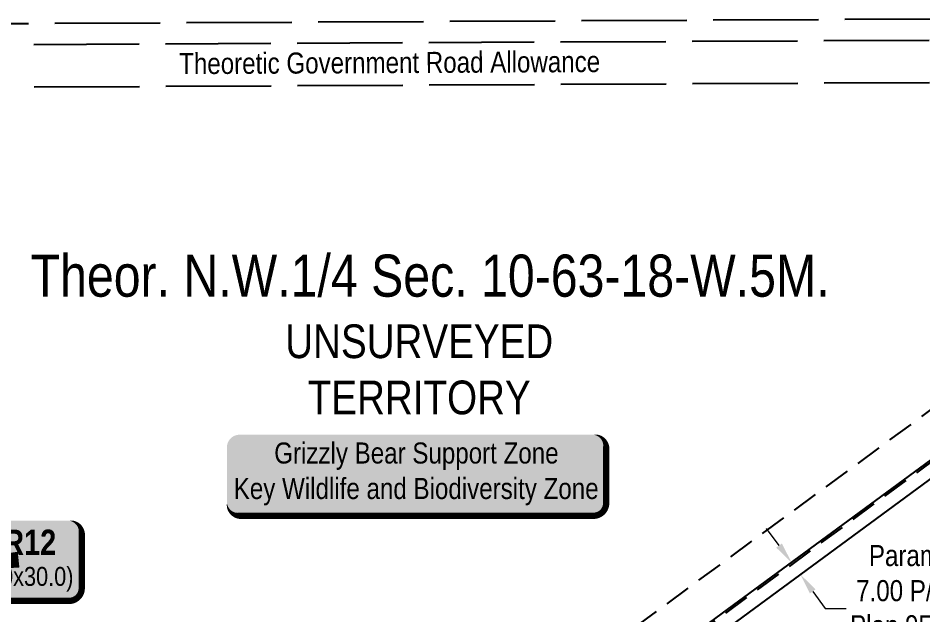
# Model space of a CAD drawing. Extents: x 521099 to 549685, y 6023217 to 6034691.
# Drawn here: x 523166.9 to 523596.3, y 6032659.7 to 6032943 of the extents above; entities that cross this region are included whole.
import ezdxf
from ezdxf.enums import TextEntityAlignment as Align

# ---------------------------------------------------------------- set-up
doc = ezdxf.new("R2010")
doc.units = 0
doc.header["$LTSCALE"] = 5
doc.header["$PDSIZE"] = 0.5
doc.linetypes.add('foc-ACCESSROAD', pattern=[3.75, 2.5, -1.25])
doc.linetypes.add('foc-UNSURVEYED', pattern=[12.5, 10, -2.5])
doc.layers.get('Defpoints').update_dxf_attribs({"color": 9})
for name, color, linetype in [('AS-WILDLIFE-BLOCK', 131, 'Continuous'), ('C-SYMBOL', 7, 'Continuous'), ('F-AR', 190, 'foc-ACCESSROAD'), ('F-RW', 190, 'Continuous'), ('L-ROAD-T', 7, 'Continuous'), ('L-UNS-T', 3, 'Continuous'), ('L-USEC', 7, 'foc-UNSURVEYED'), ('P-TEMP-BLOCKS', 250, 'Continuous')]:
    doc.layers.add(name, color=color, linetype=linetype)
doc.layers.add('F-RW-T', color=190, linetype='Continuous', lineweight=9)
doc.styles.add('175L', font='ARIALN.TTF', dxfattribs={"height": 20})
doc.styles.add('80', font='ARIALN.TTF', dxfattribs={"height": 10})
doc.styles.add('80CG', font='ARIALN.TTF', dxfattribs={"height": 10})
doc.styles.add('80L', font='ARIALN.TTF', dxfattribs={"height": 10})
doc.styles.add('BOLD', font='ARIALNB.TTF')
doc.dimstyles.new('Compass 5 000', dxfattribs={"dimscale": 5, "dimtxt": 9, "dimasz": 2, "dimexe": 0.2, "dimexo": 0.0625, "dimgap": 0.5, "dimtad": 0, "dimtih": 1, "dimtoh": 1, "dimzin": 0, "dimdsep": 46, "dimtxsty": '80CG', "dimcen": 0.1, "dimse1": 1, "dimse2": 1, "dimclrd": 256, "dimclrt": 256, "dimaunit": 1, "dimadec": 4, "dimazin": 0, "dimtfac": 0.06, "dimtofl": 0, "dimtmove": 0, "dimatfit": 1, "dimfxl": 0.2, "dimtolj": 1, "dimtzin": 0, "dimlwd": -1, "dimarcsym": 0})

# ---------------------------------------------------------------- blocks, each defined once
blk = doc.blocks.new('*D412')
at = {"layer": 'Defpoints', "color": 0, "transparency": 16777216}
for p in [(523535.58, 6032685.74), (523538.15, 6032678.94), (523539.73, 6032680.1)]:
    blk.add_point(p, dxfattribs=at)
at = {"layer": 'F-RW-T', "transparency": 16777216}
for p, q in [((523528.09, 6032692.64), (523522.16, 6032700.69)), ((523544.08, 6032670.89), (523550, 6032662.83)), ((523550, 6032662.83), (523560, 6032662.83))]:
    blk.add_line(p, q, dxfattribs=at)
for points in [[(523529.43, 6032693.62), (523526.74, 6032691.65), (523534.01, 6032684.58)], [(523545.42, 6032671.87), (523542.73, 6032669.9), (523538.15, 6032678.94)]]:
    blk.add_solid(points, dxfattribs=at)
at = {"layer": 'F-RW-T', "transparency": 16777216, "insert": (523598.72, 6032662.83), "char_height": 10, "attachment_point": 5, "style": '80CG'}
blk.add_mtext('\\A1;Paramount\\P7.00 P/L R/W\\PPlan 952 2840\\PPLA 941691', dxfattribs=at)
blk = doc.blocks.new('*U786')
h = blk.add_hatch(color=191)
edge = h.paths.add_edge_path()
edge.add_line((-24, -19.6), (24, -19.6))
edge.add_arc((24, -13.6), 6, 270, 360)
edge.add_line((30, -13.6), (30, 12.5))
edge.add_arc((24, 12.5), 6, 0, 90)
edge.add_line((24, 18.5), (-24, 18.5))
edge.add_arc((-24, 12.5), 6, 90, 180)
edge.add_line((-30, 12.5), (-30, -13.6))
edge.add_arc((-24, -13.6), 6, 180, 270)
at = {"color": 250, "flags": 128}
blk.add_lwpolyline([(-24, -19.6, 3, 3, 0), (24, -19.6, 3, 3, 0.414214), (30, -13.6, 3, 3, 0), (30, 12.5, 3, 0, 0.414214), (24, 18.5, 0, 0, 0), (-24, 18.5, 0, 0, 0.414214), (-30, 12.5, 0, 0, 0), (-30, -13.6, 0, 3, 0.414214)], format="xyseb", close=True, dxfattribs=at)
at = {"flags": 128}
blk.add_lwpolyline([(-87.72, -9.3, 0, 7.5, 0), (0, 0, 0, 0, 0)], format="xyseb", dxfattribs=at)
at = {"color": 250}
for tag, p, height, style in [('TEMP_AREA_W1_001', (-9.21, 2.24), 12, 'BOLD'), ('ENTER_TEXT_001', (-30.66, -12.47), 9, '80')]:
    blk.add_attdef(tag, p, '', height=height, dxfattribs=dict(at, style=style))
blk = doc.blocks.new('*U974')
h = blk.add_hatch(color=255)
edge = h.paths.add_edge_path()
edge.add_line((-84, -20), (84, -20))
edge.add_arc((84, -14), 6, 270, 360)
edge.add_line((90, -14), (90, 12.5))
edge.add_arc((84, 12.5), 6, 0, 90)
edge.add_line((84, 18.5), (-84, 18.5))
edge.add_arc((-84, 12.5), 6, 90, 180)
edge.add_line((-90, 12.5), (-90, -14))
edge.add_arc((-84, -14), 6, 180, 270)
at = {"color": 131, "flags": 128}
blk.add_lwpolyline([(-84, -20, 3, 3, 0), (84, -20, 3, 3, 0.414214), (90, -14, 3, 3, 0), (90, 12.5, 3, 0, 0.414214), (84, 18.5, 0, 0, 0), (-84, 18.5, 0, 0, 0.414214), (-90, 12.5, 0, 0, 0), (-90, -14, 0, 3, 0.414214)], format="xyseb", close=True, dxfattribs=at)
at = {"color": 131, "style": '80'}
blk.add_attdef('ENTER_TEXT_001', (-35.99, -5), '', height=10, dxfattribs=at)

msp = doc.modelspace()

# ---------------------------------------------------------------- linework, layer by layer
at = {"layer": 'F-AR', "flags": 128}
msp.add_lwpolyline([(523769.5, 6032856.746), (523669.937, 6032783.556), (523357.402, 6032553.813), (523345.312, 6032544.927), (523314.668, 6032522.403), (523314.668, 6032522.403), (523308.852, 6032530.279), (523245.334, 6032483.383), (523239.145, 6032491.717), (523333.465, 6032561.043), (523345.554, 6032569.931), (523669.806, 6032808.292), (523769.37, 6032881.481)], dxfattribs=at)
at = {"layer": 'F-RW', "flags": 128}
for points in [[(523503.672, 6032662.278), (523670.659, 6032785.031), (523769.496, 6032857.685)], [(523769.541, 6032849.035), (523670.705, 6032776.381), (523507.818, 6032656.643), (523238.772, 6032458.692), (523234.601, 6032464.309), (523503.672, 6032662.278)]]:
    msp.add_lwpolyline(points, dxfattribs=at)
at = {"layer": 'L-USEC', "flags": 128}
for points in [[(522871.851, 6032938.992), (523669.098, 6032942.996)], [(522861.849, 6032928.889), (523669.151, 6032932.943)], [(522861.953, 6032908.783), (523669.256, 6032912.837)]]:
    msp.add_lwpolyline(points, dxfattribs=at)

# ---------------------------------------------------------------- block references
at = {"layer": 'AS-WILDLIFE-BLOCK'}
ref = msp.add_blockref('*U974', (523356.004, 6032726.766), dxfattribs=at)
ref.add_attrib('ENTER_TEXT_001', 'Grizzly Bear Support Zone', (523288.439, 6032731.566), dxfattribs={"layer": '0', "color": 131, "height": 10, "style": '80'})
ref.add_attrib('ENTER_TEXT_002', 'Key Wildlife and Biodiversity Zone', (523269.231, 6032714.728), dxfattribs={"layer": '0', "color": 131, "height": 10, "style": '80'})
at = {"layer": 'P-TEMP-BLOCKS'}
ref = msp.add_blockref('*U786', (523167.088, 6032685.964), dxfattribs=dict(at, xscale=0.99948145, yscale=0.99948145, zscale=0.99948145))
ref.add_attrib('TEMP_AREA_W1_001', 'AR12', (523149.875, 6032688.207), dxfattribs={"layer": '0', "color": 250, "height": 11.9938, "style": 'BOLD'})
ref.add_attrib('ENTER_TEXT_001', '(10.0x30.0)', (523141.025, 6032673.5), dxfattribs={"layer": '0', "color": 250, "height": 8.99533, "style": '80'})

# ---------------------------------------------------------------- texts
at = {"layer": 'C-SYMBOL', "color": 3, "style": '175L'}
msp.add_text('Theor. N.W.1/4 Sec. 10-63-18-W.5M.', height=19.98963, dxfattribs=at).set_placement((523362.43, 6032804.764), align=Align.BOTTOM_CENTER)
at = {"layer": 'L-ROAD-T', "style": '80L'}
msp.add_text('Theoretic Government Road Allowance', height=9.99481, rotation=0.2871, dxfattribs=at).set_placement((523343.224, 6032921.882), align=Align.MIDDLE_CENTER)
at = {"layer": 'L-UNS-T', "color": 3, "insert": (523357.267, 6032776.159), "char_height": 15.9917, "attachment_point": 5, "style": '80L'}
msp.add_mtext_dynamic_manual_height_columns('UNSURVEYED TERRITORY', width=126.3482, gutter_width=47.475, heights=[0], dxfattribs=at)

# ---------------------------------------------------------------- dimensions: what is measured, and where the dimension line sits
at = {"layer": 'F-RW-T'}
dim = msp.add_aligned_dim(p1=(523535.583, 6032685.736), p2=(523539.727, 6032680.099), distance=-1.954, text='Paramount\\P7.00 P/L R/W\\PPlan 952 2840\\PPLA 941691', dimstyle='Compass 5 000', dxfattribs=at)
dim.commit()
dim.dimension.update_dxf_attribs({"geometry": '*D412', "text_midpoint": (523598.723, 6032662.828)})

doc.saveas('drawing.dxf')
